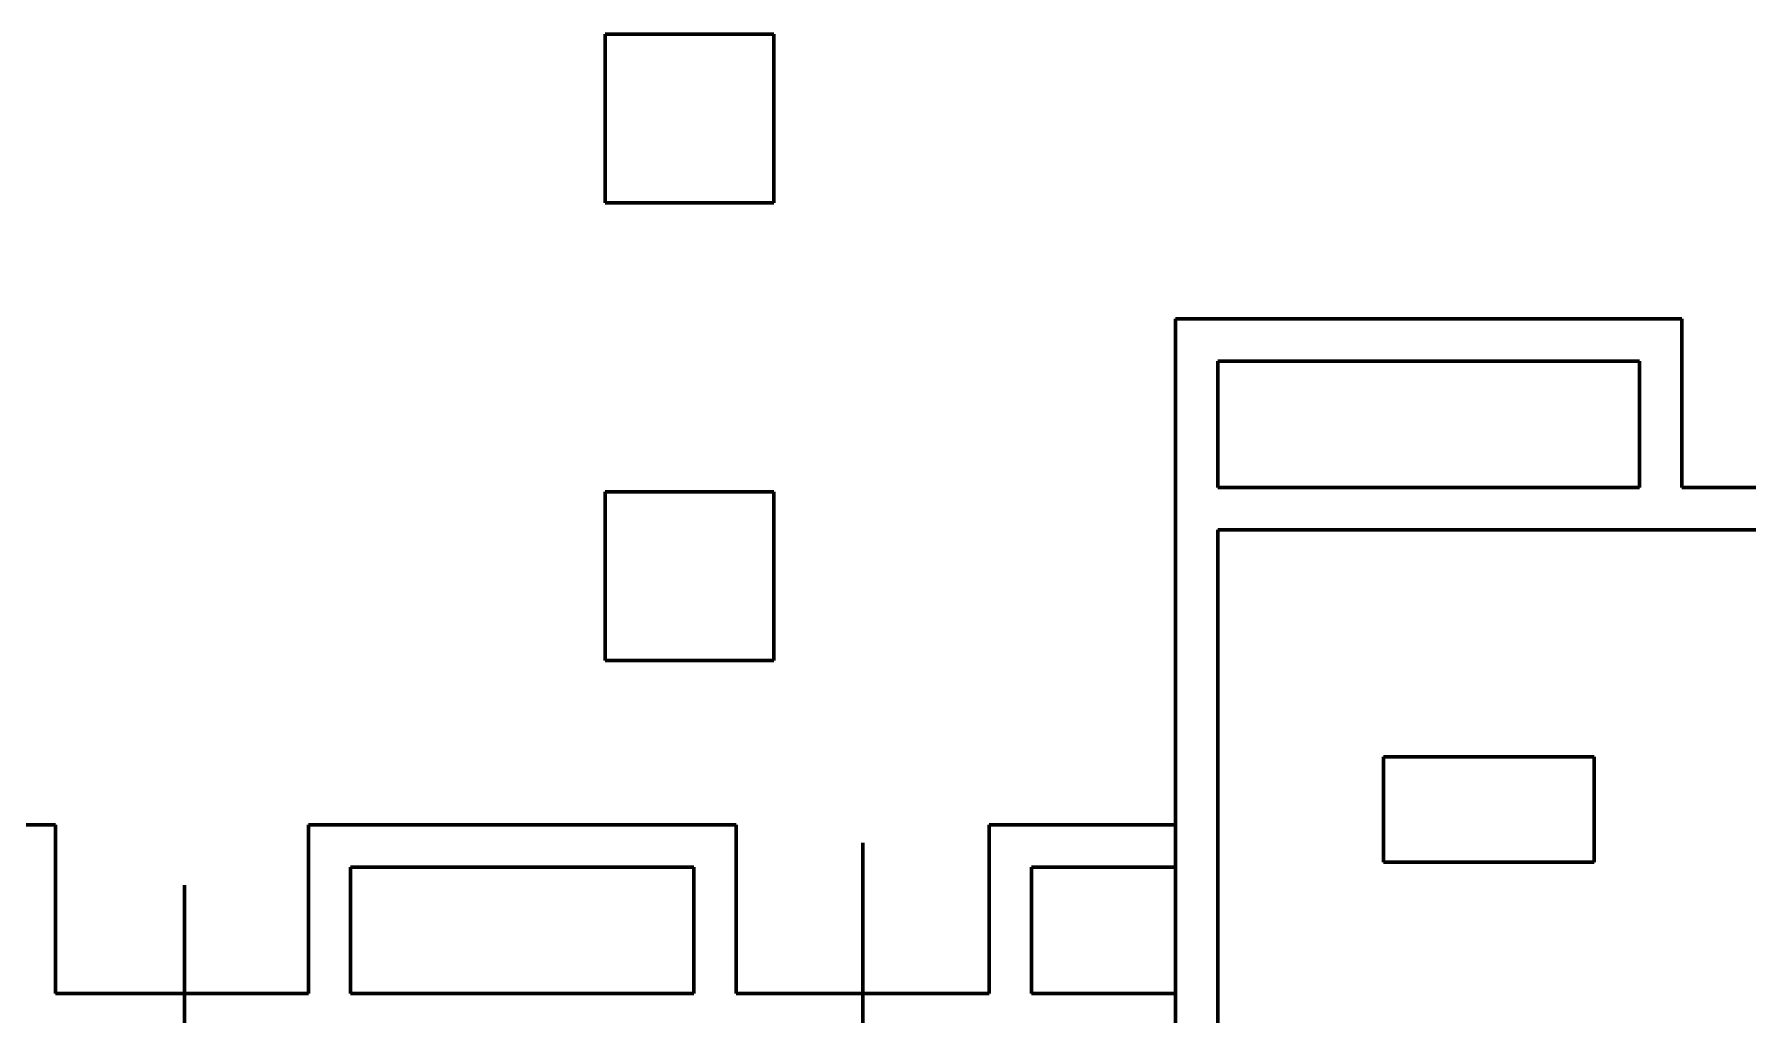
# Model space of a CAD drawing. Extents: x 0 to 297, y 0 to 292.
# Drawn here: x 160.57 to 180.88, y 85.36 to 96.98 of the extents above; entities that cross this region are included whole.
import ezdxf

# ---------------------------------------------------------------- set-up
doc = ezdxf.new("R2010")
doc.units = 0
doc.header["$MEASUREMENT"] = 0
doc.linetypes.add('K5LT_BASIC', pattern=[0])
doc.layers.add('Системный слой', color=7, linetype='Continuous')

# ---------------------------------------------------------------- blocks, each defined once
blk = doc.blocks.new('*U')
at = {"layer": 'Системный слой', "linetype": 'K5LT_BASIC', "lineweight": 60}
for p, q in [((169.337, 96.98), (167.337, 96.98)), ((167.337, 96.98), (167.337, 94.98)), ((169.337, 94.98), (169.337, 96.98)), ((167.337, 94.98), (169.337, 94.98)), ((169.337, 91.556), (167.337, 91.556)), ((167.337, 91.556), (167.337, 89.556)), ((169.337, 89.556), (169.337, 91.556)), ((167.337, 89.556), (169.337, 89.556)), ((179.064, 88.414), (176.564, 88.414)), ((176.564, 88.414), (176.564, 87.164)), ((179.064, 87.164), (179.064, 88.414)), ((176.564, 87.164), (179.064, 87.164))]:
    blk.add_line(p, q, dxfattribs=at)

msp = doc.modelspace()

# ---------------------------------------------------------------- linework, layer by layer
at = {"layer": 'Системный слой', "linetype": 'K5LT_BASIC', "lineweight": 60}
for p, q in [((174.1, 93.606), (174.1, 91.106)), ((180.1, 93.606), (174.1, 93.606)), ((180.1, 93.606), (180.1, 91.606)), ((174.6, 93.106), (174.6, 91.606)), ((179.6, 93.106), (174.6, 93.106)), ((179.6, 93.106), (179.6, 91.606)), ((179.6, 91.606), (174.6, 91.606)), ((180.1, 91.606), (184.1, 91.606)), ((174.1, 71.106), (174.1, 91.106)), ((174.6, 71.106), (174.6, 91.106)), ((198.1, 91.106), (174.6, 91.106)), ((246.35, 91.106), (174.6, 91.106)), ((150.799, 87.606), (160.821, 87.606)), ((160.821, 85.606), (160.821, 87.606)), ((163.821, 87.606), (168.891, 87.606)), ((163.821, 85.606), (163.821, 87.606)), ((168.891, 85.606), (168.891, 87.606)), ((171.891, 87.606), (174.1, 87.606)), ((171.891, 85.606), (171.891, 87.606)), ((170.391, 87.392), (170.391, 83.82)), ((164.321, 87.106), (164.321, 85.606)), ((168.391, 87.106), (164.321, 87.106)), ((168.391, 87.106), (168.391, 85.606)), ((172.391, 87.106), (172.391, 85.606)), ((172.391, 87.106), (174.1, 87.106)), ((162.35, 86.892), (162.35, 83.32)), ((160.821, 85.606), (163.821, 85.606)), ((168.391, 85.606), (164.321, 85.606)), ((168.891, 85.606), (171.891, 85.606)), ((172.391, 85.606), (174.1, 85.606))]:
    msp.add_line(p, q, dxfattribs=at)

# ---------------------------------------------------------------- block references
at = {"layer": 'Системный слой'}
msp.add_blockref('*U', (0, 0), dxfattribs=at)
msp.add_blockref('*U', (0, 0), dxfattribs=at)
msp.add_blockref('*U', (0, 0), dxfattribs=at)
msp.add_blockref('*U', (0, 0), dxfattribs=at)
msp.add_blockref('*U', (0, 0), dxfattribs=at)
msp.add_blockref('*U', (0, 0), dxfattribs=at)
msp.add_blockref('*U', (0, 0), dxfattribs=at)
msp.add_blockref('*U', (0, 0), dxfattribs=at)
msp.add_blockref('*U', (0, 0), dxfattribs=at)
msp.add_blockref('*U', (0, 0), dxfattribs=at)
msp.add_blockref('*U', (0, 0), dxfattribs=at)
msp.add_blockref('*U', (0, 0), dxfattribs=at)
msp.add_blockref('*U', (0, 0), dxfattribs=at)
msp.add_blockref('*U', (0, 0), dxfattribs=at)
msp.add_blockref('*U', (0, 0), dxfattribs=at)
msp.add_blockref('*U', (0, 0), dxfattribs=at)
msp.add_blockref('*U', (0, 0), dxfattribs=at)
msp.add_blockref('*U', (0, 0), dxfattribs=at)
msp.add_blockref('*U', (0, 0), dxfattribs=at)
msp.add_blockref('*U', (0, 0), dxfattribs=at)
msp.add_blockref('*U', (0, 0), dxfattribs=at)
msp.add_blockref('*U', (0, 0), dxfattribs=at)
msp.add_blockref('*U', (0, 0), dxfattribs=at)
msp.add_blockref('*U', (0, 0), dxfattribs=at)
msp.add_blockref('*U', (0, 0), dxfattribs=at)
msp.add_blockref('*U', (0, 0), dxfattribs=at)
msp.add_blockref('*U', (0, 0), dxfattribs=at)
msp.add_blockref('*U', (0, 0), dxfattribs=at)
msp.add_blockref('*U', (0, 0), dxfattribs=at)
msp.add_blockref('*U', (0, 0), dxfattribs=at)
msp.add_blockref('*U', (0, 0), dxfattribs=at)
msp.add_blockref('*U', (0, 0), dxfattribs=at)
msp.add_blockref('*U', (0, 0), dxfattribs=at)
msp.add_blockref('*U', (0, 0), dxfattribs=at)
msp.add_blockref('*U', (0, 0), dxfattribs=at)
msp.add_blockref('*U', (0, 0), dxfattribs=at)
msp.add_blockref('*U', (0, 0), dxfattribs=at)
msp.add_blockref('*U', (0, 0), dxfattribs=at)
msp.add_blockref('*U', (0, 0), dxfattribs=at)
msp.add_blockref('*U', (0, 0), dxfattribs=at)
msp.add_blockref('*U', (0, 0), dxfattribs=at)
msp.add_blockref('*U', (0, 0), dxfattribs=at)
msp.add_blockref('*U', (0, 0), dxfattribs=at)
msp.add_blockref('*U', (0, 0), dxfattribs=at)
msp.add_blockref('*U', (0, 0), dxfattribs=at)
msp.add_blockref('*U', (0, 0), dxfattribs=at)
msp.add_blockref('*U', (0, 0), dxfattribs=at)
msp.add_blockref('*U', (0, 0), dxfattribs=at)
msp.add_blockref('*U', (0, 0), dxfattribs=at)
msp.add_blockref('*U', (0, 0), dxfattribs=at)
msp.add_blockref('*U', (0, 0), dxfattribs=at)
msp.add_blockref('*U', (0, 0), dxfattribs=at)
msp.add_blockref('*U', (0, 0), dxfattribs=at)
msp.add_blockref('*U', (0, 0), dxfattribs=at)
msp.add_blockref('*U', (0, 0), dxfattribs=at)
msp.add_blockref('*U', (0, 0), dxfattribs=at)
msp.add_blockref('*U', (0, 0), dxfattribs=at)
msp.add_blockref('*U', (0, 0), dxfattribs=at)
msp.add_blockref('*U', (0, 0), dxfattribs=at)
msp.add_blockref('*U', (0, 0), dxfattribs=at)
msp.add_blockref('*U', (0, 0), dxfattribs=at)
msp.add_blockref('*U', (0, 0), dxfattribs=at)
msp.add_blockref('*U', (0, 0), dxfattribs=at)
msp.add_blockref('*U', (0, 0), dxfattribs=at)
msp.add_blockref('*U', (0, 0), dxfattribs=at)
msp.add_blockref('*U', (0, 0), dxfattribs=at)
msp.add_blockref('*U', (0, 0), dxfattribs=at)
msp.add_blockref('*U', (0, 0), dxfattribs=at)
msp.add_blockref('*U', (0, 0), dxfattribs=at)
msp.add_blockref('*U', (0, 0), dxfattribs=at)
msp.add_blockref('*U', (0, 0), dxfattribs=at)
msp.add_blockref('*U', (0, 0), dxfattribs=at)
msp.add_blockref('*U', (0, 0), dxfattribs=at)
msp.add_blockref('*U', (0, 0), dxfattribs=at)
msp.add_blockref('*U', (0, 0), dxfattribs=at)
msp.add_blockref('*U', (0, 0), dxfattribs=at)
msp.add_blockref('*U', (0, 0), dxfattribs=at)
msp.add_blockref('*U', (0, 0), dxfattribs=at)
msp.add_blockref('*U', (0, 0), dxfattribs=at)
msp.add_blockref('*U', (0, 0), dxfattribs=at)
msp.add_blockref('*U', (0, 0), dxfattribs=at)
msp.add_blockref('*U', (0, 0), dxfattribs=at)
msp.add_blockref('*U', (0, 0), dxfattribs=at)
msp.add_blockref('*U', (0, 0), dxfattribs=at)
msp.add_blockref('*U', (0, 0), dxfattribs=at)
msp.add_blockref('*U', (0, 0), dxfattribs=at)
msp.add_blockref('*U', (0, 0), dxfattribs=at)
msp.add_blockref('*U', (0, 0), dxfattribs=at)
msp.add_blockref('*U', (0, 0), dxfattribs=at)
msp.add_blockref('*U', (0, 0), dxfattribs=at)
msp.add_blockref('*U', (0, 0), dxfattribs=at)
msp.add_blockref('*U', (0, 0), dxfattribs=at)
msp.add_blockref('*U', (0, 0), dxfattribs=at)
msp.add_blockref('*U', (0, 0), dxfattribs=at)
msp.add_blockref('*U', (0, 0), dxfattribs=at)
msp.add_blockref('*U', (0, 0), dxfattribs=at)
msp.add_blockref('*U', (0, 0), dxfattribs=at)
msp.add_blockref('*U', (0, 0), dxfattribs=at)
msp.add_blockref('*U', (0, 0), dxfattribs=at)
msp.add_blockref('*U', (0, 0), dxfattribs=at)
msp.add_blockref('*U', (0, 0), dxfattribs=at)
msp.add_blockref('*U', (0, 0), dxfattribs=at)
msp.add_blockref('*U', (0, 0), dxfattribs=at)
msp.add_blockref('*U', (0, 0), dxfattribs=at)
msp.add_blockref('*U', (0, 0), dxfattribs=at)
msp.add_blockref('*U', (0, 0), dxfattribs=at)
msp.add_blockref('*U', (0, 0), dxfattribs=at)
msp.add_blockref('*U', (0, 0), dxfattribs=at)
msp.add_blockref('*U', (0, 0), dxfattribs=at)
msp.add_blockref('*U', (0, 0), dxfattribs=at)
msp.add_blockref('*U', (0, 0), dxfattribs=at)
msp.add_blockref('*U', (0, 0), dxfattribs=at)
msp.add_blockref('*U', (0, 0), dxfattribs=at)
msp.add_blockref('*U', (0, 0), dxfattribs=at)
msp.add_blockref('*U', (0, 0), dxfattribs=at)
msp.add_blockref('*U', (0, 0), dxfattribs=at)
msp.add_blockref('*U', (0, 0), dxfattribs=at)
msp.add_blockref('*U', (0, 0), dxfattribs=at)
msp.add_blockref('*U', (0, 0), dxfattribs=at)
msp.add_blockref('*U', (0, 0), dxfattribs=at)
msp.add_blockref('*U', (0, 0), dxfattribs=at)
msp.add_blockref('*U', (0, 0), dxfattribs=at)
msp.add_blockref('*U', (0, 0), dxfattribs=at)
msp.add_blockref('*U', (0, 0), dxfattribs=at)
msp.add_blockref('*U', (0, 0), dxfattribs=at)
msp.add_blockref('*U', (0, 0), dxfattribs=at)
msp.add_blockref('*U', (0, 0), dxfattribs=at)
msp.add_blockref('*U', (0, 0), dxfattribs=at)
msp.add_blockref('*U', (0, 0), dxfattribs=at)
msp.add_blockref('*U', (0, 0), dxfattribs=at)
msp.add_blockref('*U', (0, 0), dxfattribs=at)
msp.add_blockref('*U', (0, 0), dxfattribs=at)
msp.add_blockref('*U', (0, 0), dxfattribs=at)
msp.add_blockref('*U', (0, 0), dxfattribs=at)
msp.add_blockref('*U', (0, 0), dxfattribs=at)
msp.add_blockref('*U', (0, 0), dxfattribs=at)
msp.add_blockref('*U', (0, 0), dxfattribs=at)
msp.add_blockref('*U', (0, 0), dxfattribs=at)
msp.add_blockref('*U', (0, 0), dxfattribs=at)
msp.add_blockref('*U', (0, 0), dxfattribs=at)
msp.add_blockref('*U', (0, 0), dxfattribs=at)
msp.add_blockref('*U', (0, 0), dxfattribs=at)
msp.add_blockref('*U', (0, 0), dxfattribs=at)
msp.add_blockref('*U', (0, 0), dxfattribs=at)
msp.add_blockref('*U', (0, 0), dxfattribs=at)
msp.add_blockref('*U', (0, 0), dxfattribs=at)
msp.add_blockref('*U', (0, 0), dxfattribs=at)
msp.add_blockref('*U', (0, 0), dxfattribs=at)
msp.add_blockref('*U', (0, 0), dxfattribs=at)
msp.add_blockref('*U', (0, 0), dxfattribs=at)
msp.add_blockref('*U', (0, 0), dxfattribs=at)
msp.add_blockref('*U', (0, 0), dxfattribs=at)
msp.add_blockref('*U', (0, 0), dxfattribs=at)
msp.add_blockref('*U', (0, 0), dxfattribs=at)
msp.add_blockref('*U', (0, 0), dxfattribs=at)
msp.add_blockref('*U', (0, 0), dxfattribs=at)
msp.add_blockref('*U', (0, 0), dxfattribs=at)
msp.add_blockref('*U', (0, 0), dxfattribs=at)
msp.add_blockref('*U', (0, 0), dxfattribs=at)
msp.add_blockref('*U', (0, 0), dxfattribs=at)
msp.add_blockref('*U', (0, 0), dxfattribs=at)
msp.add_blockref('*U', (0, 0), dxfattribs=at)
msp.add_blockref('*U', (0, 0), dxfattribs=at)
msp.add_blockref('*U', (0, 0), dxfattribs=at)
msp.add_blockref('*U', (0, 0), dxfattribs=at)
msp.add_blockref('*U', (0, 0), dxfattribs=at)
msp.add_blockref('*U', (0, 0), dxfattribs=at)
msp.add_blockref('*U', (0, 0), dxfattribs=at)
msp.add_blockref('*U', (0, 0), dxfattribs=at)
msp.add_blockref('*U', (0, 0), dxfattribs=at)
msp.add_blockref('*U', (0, 0), dxfattribs=at)
msp.add_blockref('*U', (0, 0), dxfattribs=at)
msp.add_blockref('*U', (0, 0), dxfattribs=at)
msp.add_blockref('*U', (0, 0), dxfattribs=at)
msp.add_blockref('*U', (0, 0), dxfattribs=at)
msp.add_blockref('*U', (0, 0), dxfattribs=at)
msp.add_blockref('*U', (0, 0), dxfattribs=at)
msp.add_blockref('*U', (0, 0), dxfattribs=at)
msp.add_blockref('*U', (0, 0), dxfattribs=at)
msp.add_blockref('*U', (0, 0), dxfattribs=at)
msp.add_blockref('*U', (0, 0), dxfattribs=at)
msp.add_blockref('*U', (0, 0), dxfattribs=at)
msp.add_blockref('*U', (0, 0), dxfattribs=at)
msp.add_blockref('*U', (0, 0), dxfattribs=at)
msp.add_blockref('*U', (0, 0), dxfattribs=at)
msp.add_blockref('*U', (0, 0), dxfattribs=at)
msp.add_blockref('*U', (0, 0), dxfattribs=at)
msp.add_blockref('*U', (0, 0), dxfattribs=at)
msp.add_blockref('*U', (0, 0), dxfattribs=at)
msp.add_blockref('*U', (0, 0), dxfattribs=at)
msp.add_blockref('*U', (0, 0), dxfattribs=at)
msp.add_blockref('*U', (0, 0), dxfattribs=at)
msp.add_blockref('*U', (0, 0), dxfattribs=at)
msp.add_blockref('*U', (0, 0), dxfattribs=at)
msp.add_blockref('*U', (0, 0), dxfattribs=at)
msp.add_blockref('*U', (0, 0), dxfattribs=at)
msp.add_blockref('*U', (0, 0), dxfattribs=at)
msp.add_blockref('*U', (0, 0), dxfattribs=at)
msp.add_blockref('*U', (0, 0), dxfattribs=at)
msp.add_blockref('*U', (0, 0), dxfattribs=at)
msp.add_blockref('*U', (0, 0), dxfattribs=at)
msp.add_blockref('*U', (0, 0), dxfattribs=at)
msp.add_blockref('*U', (0, 0), dxfattribs=at)
msp.add_blockref('*U', (0, 0), dxfattribs=at)
msp.add_blockref('*U', (0, 0), dxfattribs=at)
msp.add_blockref('*U', (0, 0), dxfattribs=at)
msp.add_blockref('*U', (0, 0), dxfattribs=at)
msp.add_blockref('*U', (0, 0), dxfattribs=at)
msp.add_blockref('*U', (0, 0), dxfattribs=at)
msp.add_blockref('*U', (0, 0), dxfattribs=at)
msp.add_blockref('*U', (0, 0), dxfattribs=at)
msp.add_blockref('*U', (0, 0), dxfattribs=at)
msp.add_blockref('*U', (0, 0), dxfattribs=at)
msp.add_blockref('*U', (0, 0), dxfattribs=at)
msp.add_blockref('*U', (0, 0), dxfattribs=at)
msp.add_blockref('*U', (0, 0), dxfattribs=at)
msp.add_blockref('*U', (0, 0), dxfattribs=at)
msp.add_blockref('*U', (0, 0), dxfattribs=at)
msp.add_blockref('*U', (0, 0), dxfattribs=at)
msp.add_blockref('*U', (0, 0), dxfattribs=at)
msp.add_blockref('*U', (0, 0), dxfattribs=at)
msp.add_blockref('*U', (0, 0), dxfattribs=at)
msp.add_blockref('*U', (0, 0), dxfattribs=at)
msp.add_blockref('*U', (0, 0), dxfattribs=at)
msp.add_blockref('*U', (0, 0), dxfattribs=at)
msp.add_blockref('*U', (0, 0), dxfattribs=at)
msp.add_blockref('*U', (0, 0), dxfattribs=at)
msp.add_blockref('*U', (0, 0), dxfattribs=at)
msp.add_blockref('*U', (0, 0), dxfattribs=at)
msp.add_blockref('*U', (0, 0), dxfattribs=at)
msp.add_blockref('*U', (0, 0), dxfattribs=at)
msp.add_blockref('*U', (0, 0), dxfattribs=at)
msp.add_blockref('*U', (0, 0), dxfattribs=at)
msp.add_blockref('*U', (0, 0), dxfattribs=at)
msp.add_blockref('*U', (0, 0), dxfattribs=at)
msp.add_blockref('*U', (0, 0), dxfattribs=at)
msp.add_blockref('*U', (0, 0), dxfattribs=at)
msp.add_blockref('*U', (0, 0), dxfattribs=at)
msp.add_blockref('*U', (0, 0), dxfattribs=at)
msp.add_blockref('*U', (0, 0), dxfattribs=at)
msp.add_blockref('*U', (0, 0), dxfattribs=at)
msp.add_blockref('*U', (0, 0), dxfattribs=at)
msp.add_blockref('*U', (0, 0), dxfattribs=at)
msp.add_blockref('*U', (0, 0), dxfattribs=at)
msp.add_blockref('*U', (0, 0), dxfattribs=at)
msp.add_blockref('*U', (0, 0), dxfattribs=at)
msp.add_blockref('*U', (0, 0), dxfattribs=at)
msp.add_blockref('*U', (0, 0), dxfattribs=at)
msp.add_blockref('*U', (0, 0), dxfattribs=at)
msp.add_blockref('*U', (0, 0), dxfattribs=at)
msp.add_blockref('*U', (0, 0), dxfattribs=at)
msp.add_blockref('*U', (0, 0), dxfattribs=at)
msp.add_blockref('*U', (0, 0), dxfattribs=at)
msp.add_blockref('*U', (0, 0), dxfattribs=at)
msp.add_blockref('*U', (0, 0), dxfattribs=at)
msp.add_blockref('*U', (0, 0), dxfattribs=at)
msp.add_blockref('*U', (0, 0), dxfattribs=at)
msp.add_blockref('*U', (0, 0), dxfattribs=at)
msp.add_blockref('*U', (0, 0), dxfattribs=at)
msp.add_blockref('*U', (0, 0), dxfattribs=at)
msp.add_blockref('*U', (0, 0), dxfattribs=at)
msp.add_blockref('*U', (0, 0), dxfattribs=at)
msp.add_blockref('*U', (0, 0), dxfattribs=at)
msp.add_blockref('*U', (0, 0), dxfattribs=at)
msp.add_blockref('*U', (0, 0), dxfattribs=at)
msp.add_blockref('*U', (0, 0), dxfattribs=at)
msp.add_blockref('*U', (0, 0), dxfattribs=at)
msp.add_blockref('*U', (0, 0), dxfattribs=at)
msp.add_blockref('*U', (0, 0), dxfattribs=at)
msp.add_blockref('*U', (0, 0), dxfattribs=at)
msp.add_blockref('*U', (0, 0), dxfattribs=at)
msp.add_blockref('*U', (0, 0), dxfattribs=at)
msp.add_blockref('*U', (0, 0), dxfattribs=at)
msp.add_blockref('*U', (0, 0), dxfattribs=at)
msp.add_blockref('*U', (0, 0), dxfattribs=at)
msp.add_blockref('*U', (0, 0), dxfattribs=at)
msp.add_blockref('*U', (0, 0), dxfattribs=at)
msp.add_blockref('*U', (0, 0), dxfattribs=at)
msp.add_blockref('*U', (0, 0), dxfattribs=at)
msp.add_blockref('*U', (0, 0), dxfattribs=at)
msp.add_blockref('*U', (0, 0), dxfattribs=at)
msp.add_blockref('*U', (0, 0), dxfattribs=at)
msp.add_blockref('*U', (0, 0), dxfattribs=at)
msp.add_blockref('*U', (0, 0), dxfattribs=at)
msp.add_blockref('*U', (0, 0), dxfattribs=at)
msp.add_blockref('*U', (0, 0), dxfattribs=at)
msp.add_blockref('*U', (0, 0), dxfattribs=at)
msp.add_blockref('*U', (0, 0), dxfattribs=at)
msp.add_blockref('*U', (0, 0), dxfattribs=at)
msp.add_blockref('*U', (0, 0), dxfattribs=at)
msp.add_blockref('*U', (0, 0), dxfattribs=at)
msp.add_blockref('*U', (0, 0), dxfattribs=at)
msp.add_blockref('*U', (0, 0), dxfattribs=at)
msp.add_blockref('*U', (0, 0), dxfattribs=at)
msp.add_blockref('*U', (0, 0), dxfattribs=at)
msp.add_blockref('*U', (0, 0), dxfattribs=at)
msp.add_blockref('*U', (0, 0), dxfattribs=at)
msp.add_blockref('*U', (0, 0), dxfattribs=at)
msp.add_blockref('*U', (0, 0), dxfattribs=at)
msp.add_blockref('*U', (0, 0), dxfattribs=at)
msp.add_blockref('*U', (0, 0), dxfattribs=at)
msp.add_blockref('*U', (0, 0), dxfattribs=at)
msp.add_blockref('*U', (0, 0), dxfattribs=at)
msp.add_blockref('*U', (0, 0), dxfattribs=at)
msp.add_blockref('*U', (0, 0), dxfattribs=at)

doc.saveas('drawing.dxf')
